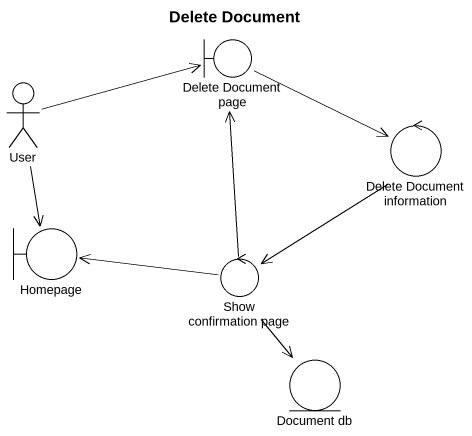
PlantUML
@startuml
title Delete Document
boundary "Delete Document page" as Delete_Document_page
actor User
control "Delete Document information" as Delete_Document_information
boundary Homepage
control "Show confirmation page" as Show_confirmation_page
entity "Document db" as Document_db
Delete_Document_page -right-> Delete_Document_information
User -right-> Delete_Document_page
User --> Homepage
Delete_Document_information --> Show_confirmation_page
Show_confirmation_page -up-> Delete_Document_page
Show_confirmation_page -left-> Homepage
Show_confirmation_page --> Document_db
@enduml
